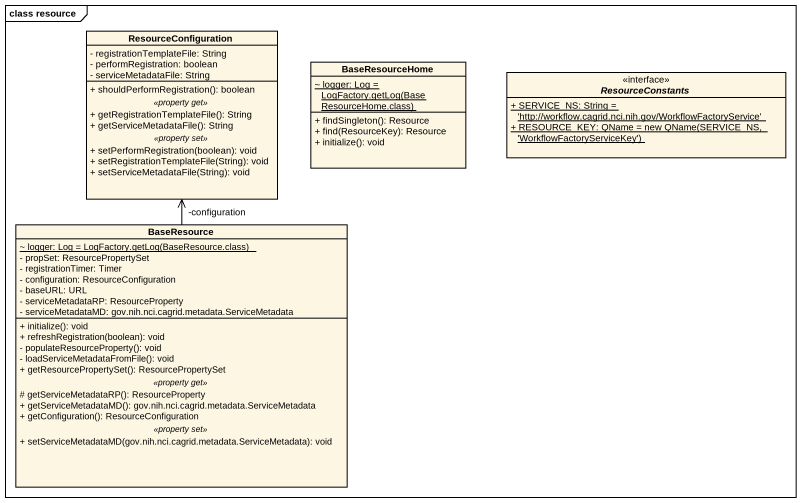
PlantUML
@startuml
mainframe class resource
hide circle
hide empty members
skinparam classAttributeIconSize 0
class ResourceConfiguration {
  - registrationTemplateFile: String
  - performRegistration: boolean
  - serviceMetadataFile: String
  --
  + shouldPerformRegistration(): boolean
  .. <<property get>> ..
  + getRegistrationTemplateFile(): String
  + getServiceMetadataFile(): String
  .. <<property set>> ..
  + setPerformRegistration(boolean): void
  + setRegistrationTemplateFile(String): void
  + setServiceMetadataFile(String): void
}
class BaseResourceHome {
  {static} {field} ~ logger: Log = LogFactory.getLog(BaseResourceHome.class)
  + findSingleton(): Resource
  + find(ResourceKey): Resource
  + initialize(): void
}
interface ResourceConstants <<interface>> {
  {static} + SERVICE_NS: String = 'http://workflow.cagrid.nci.nih.gov/WorkflowFactoryService'
  {static} {field} + RESOURCE_KEY: QName = new QName(SERVICE_NS, 'WorkflowFactoryServiceKey')
}
class BaseResource {
  {static} {field} ~ logger: Log = LogFactory.getLog(BaseResource.class)
  - propSet: ResourcePropertySet
  - registrationTimer: Timer
  - configuration: ResourceConfiguration
  - baseURL: URL
  - serviceMetadataRP: ResourceProperty
  - serviceMetadataMD: gov.nih.nci.cagrid.metadata.ServiceMetadata
  --
  + initialize(): void
  + refreshRegistration(boolean): void
  - populateResourceProperty(): void
  - loadServiceMetadataFromFile(): void
  + getResourcePropertySet(): ResourcePropertySet
  .. <<property get>> ..
  # getServiceMetadataRP(): ResourceProperty
  + getServiceMetadataMD(): gov.nih.nci.cagrid.metadata.ServiceMetadata
  + getConfiguration(): ResourceConfiguration
  .. <<property set>> ..
  + setServiceMetadataMD(gov.nih.nci.cagrid.metadata.ServiceMetadata): void
}
BaseResource -up-> "-configuration" ResourceConfiguration
@enduml
